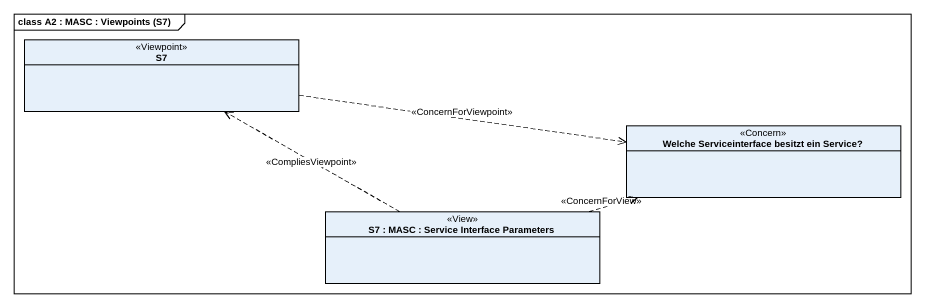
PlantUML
@startuml
mainframe class A2 : MASC : Viewpoints (S7)
hide circle
hide empty members
class S7 <<Viewpoint>>
class "Welche Serviceinterface besitzt ein Service?" as Welche_Serviceinterface <<Concern>>
class "S7 : MASC : Service Interface Parameters" as S7_MASC_Service_Interface <<View>>
S7 .right.> Welche_Serviceinterface : <<ConcernForViewpoint>>
S7_MASC_Service_Interface .left.> S7 : <<CompliesViewpoint>>
S7_MASC_Service_Interface .right.> Welche_Serviceinterface : <<ConcernForView>>
@enduml
